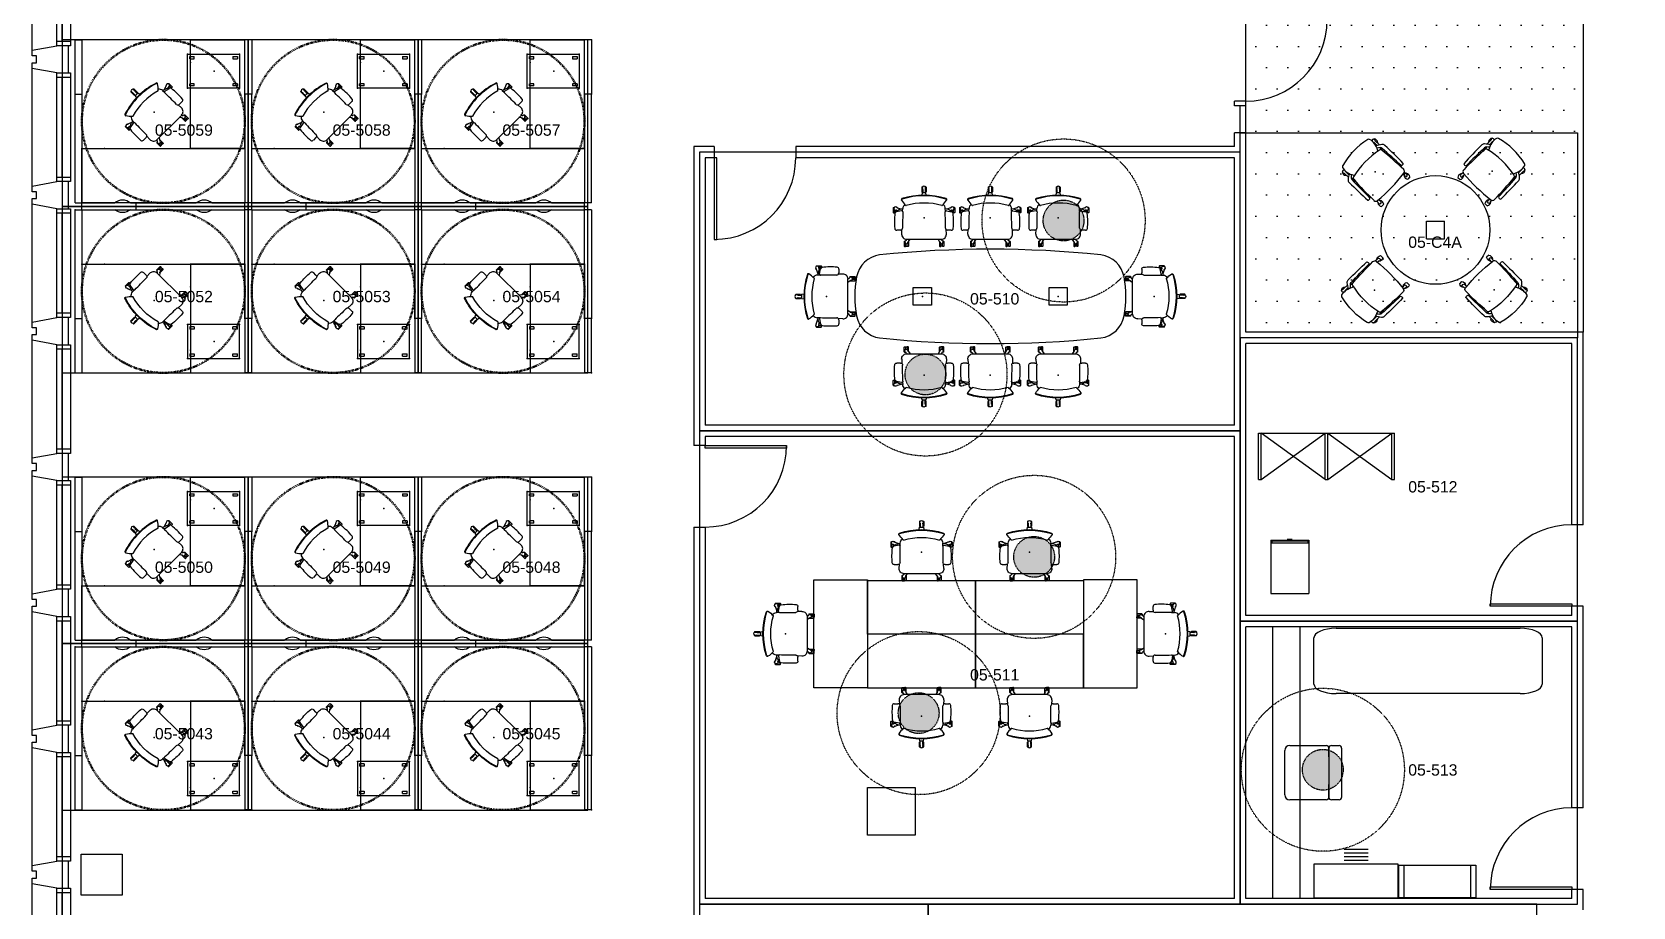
# Model space of a CAD drawing. Header units: inches. Extents: x -31 to 2880, y -31 to 1268.
# Drawn here: x -31 to 676, y 394 to 781 of the extents above; entities that cross this region are included whole.
import ezdxf
from ezdxf.enums import TextEntityAlignment as Align

# ---------------------------------------------------------------- set-up
doc = ezdxf.new("R2010")
doc.units = ezdxf.units.IN
doc.header["$MEASUREMENT"] = 0
doc.linetypes.add('Dash', pattern=[0.25, 0.125, -0.125])
for name, color, linetype in [('A-AREA', 6, 'Continuous'), ('A-AREA-IDEN', 110, 'Continuous'), ('A-AREA-INT', 2, 'Continuous'), ('A-COLS-E', 53, 'Continuous'), ('A-DOOR-E', 141, 'Continuous'), ('A-EQPM-E', 200, 'Continuous'), ('A-FLOR-CSWK-E', 124, 'Continuous'), ('A-FURN-FILE-E', 191, 'Continuous'), ('A-FURN-FREE-E', 241, 'Continuous'), ('A-FURN-PNLS-E', 31, 'Continuous'), ('A-FURN-SEAT-E', 122, 'Continuous'), ('A-FURN-WKSF-E', 30, 'Continuous'), ('A-GLAZ-E', 140, 'Continuous'), ('A-SOCL-DIS2-E', 230, 'Dash'), ('A-SOCL-HTAH-E', 230, 'Continuous'), ('A-WALL-E', 7, 'Continuous')]:
    doc.layers.add(name, color=color, linetype=linetype)
doc.layers.add('A-SOCL-DIS1-E', color=7, linetype='Dash', true_color=0x636466)
doc.styles.add('0', font='arial.ttf')
doc.styles.add('PMSymText', font='arial.ttf')
doc.styles.add('SIMPLEX_FNT', font='arial.ttf', dxfattribs={"height": 1})
doc.styles.get("Standard").update_dxf_attribs({"font": 'arial.ttf'})

# ---------------------------------------------------------------- blocks, each defined once
blk = doc.blocks.new('405_FURN$0$FE7422')
for p, q in [((0, -0.29725), (0, 0)), ((0, 0), (1, 0)), ((0.019125, -0.29725), (0.019125, 0)), ((0.019125, -0.29725), (0.490375, 0)), ((0.490375, -0.29725), (0.019125, 0)), ((0.490375, -0.29725), (0.490375, 0)), ((0.509625, -0.29725), (0.509625, 0)), ((0.509625, 0), (0.980875, -0.29725)), ((0.509625, -0.29725), (0.980875, 0)), ((0.980875, -0.29725), (0.980875, 0)), ((1, -0.29725), (1, 0)), ((0, -0.29725), (0.019125, -0.29725)), ((0.490375, -0.29725), (0.509625, -0.29725)), ((0.980875, -0.29725), (1, -0.29725))]:
    blk.add_line(p, q)
blk = doc.blocks.new('405_FURN$0$ASTCAB')
for p, q in [((0, 0), (1, 0)), ((0, -0.428875), (0, 0)), ((1, -0.428875), (1, 0)), ((1, -0.4045), (0, -0.4045)), ((0, -0.42275), (1, -0.42275)), ((0, -0.428875), (1, -0.428875)), ((0.020375, -0.428875), (0.024375, -0.42275)), ((0.024375, -0.428875), (0.024375, -0.4045)), ((0.426875, -0.435), (0.561, -0.435)), ((0.975625, -0.428875), (0.975625, -0.4045)), ((0.98375, -0.428875), (0.975625, -0.42275))]:
    blk.add_line(p, q)
blk = doc.blocks.new('405_FURN$0$ltTABL')
for p, q in [((-0.581, 0.48), (0.581, 0.48)), ((-0.721, -0.34), (-0.721, 0.34)), ((0.721, 0.34), (0.721, -0.34)), ((0.581, -0.48), (-0.581, -0.48))]:
    blk.add_line(p, q)
for centre, start, end in [((-0.581, 0.34), 90, 180), ((0.581, 0.34), 0, 90), ((-0.581, -0.34), 180, 270), ((0.581, -0.34), 270, 0)]:
    blk.add_arc(centre, 0.14, start, end)
blk = doc.blocks.new('405_FURN$0$ltBKCS')
for p, q in [((0, 0), (1.44, 0)), ((0, -0.48), (0, 0)), ((0.1, -0.48), (0.1, 0)), ((1.34, 0), (1.34, -0.48)), ((1.44, 0), (1.44, -0.48)), ((1.44, -0.48), (0, -0.48))]:
    blk.add_line(p, q)
blk = doc.blocks.new('405_FURN$0$F4DL')
for p, q in [((0, -0.4295), (0, 0)), ((0, 0), (1, 0)), ((1, 0), (1, -0.4295)), ((1, -0.4295), (0, -0.4295)), ((0.3575, -0.477125), (0.6425, -0.477125)), ((0.3575, -0.524625), (0.6425, -0.524625)), ((0.3575, -0.57225), (0.6425, -0.57225)), ((0.3575, -0.619625), (0.6425, -0.619625))]:
    blk.add_line(p, q)
blk = doc.blocks.new('405_FURN$0$SDSEC')
for p, q in [((0, 0), (0.867, 0)), ((-0.044, -0.178), (-0.044, -0.044)), ((-0.044, -0.911), (-0.044, -0.267)), ((0.156, -0.222), (0, -0.222)), ((0, -0.222), (0.867, -0.222)), ((0.867, -0.222), (0.644, -0.222)), ((0.911, -0.044), (0.911, -0.178)), ((0.911, -0.267), (0.911, -0.911)), ((0.822, -1), (0.044, -1))]:
    blk.add_line(p, q)
for centre, radius, start, end in [((0, -0.044), 0.0444, 90, 180), ((0, -0.178), 0.0444, 180, 270), ((0, -0.267), 0.0444, 90, 180), ((0.867, -0.044), 0.0444, 0, 90), ((0.867, -0.178), 0.0444, 270, 360), ((0.867, -0.267), 0.0444, 0, 90), ((0.044, -0.911), 0.0889, 180, 270), ((0.822, -0.911), 0.0889, 270, 360)]:
    blk.add_arc(centre, radius, start, end)
blk = doc.blocks.new('SZT-ARM-2D')
for p, q in [((-4.55, 13.4), (-4.41, 13.55)), ((-4.55, 13.4), (-4.55, 13.22)), ((-4.55, 11.83), (-4.55, 12.01)), ((-4.55, 11.83), (-4.41, 11.68)), ((-4.41, 13.55), (-2.33, 13.55)), ((-4.41, 11.68), (-4.37, 11.68)), ((-4.39, 11.73), (-3.85, 10.01)), ((-2.93, 9.43), (-4.06, 9.39)), ((-3.66, 10.82), (-3.75, 10.46)), ((-2.23, 12.98), (-3.43, 12.98)), ((-2.23, 12.94), (-3.41, 12.94)), ((-2.66, 12.29), (-3.37, 12.29)), ((-2.67, 12.25), (-3.36, 12.25)), ((-3.33, 12.08), (-3.15, 11.56)), ((-3.19, 11.68), (-2.95, 11.68)), ((-2.33, 13.55), (-2.19, 13.4)), ((-2.19, 13.02), (-2.23, 12.98)), ((-2.23, 12.94), (-2.23, 12.76)), ((-2.19, 13.4), (-2.19, 13.02)), ((7.15, 9.86), (5.22, 9.78)), ((5.42, 12.05), (5.41, 10.4)), ((9.8, 7.8), (9.49, 7.58)), ((9.49, -7.7), (9.49, 7.72)), ((10.27, 8.58), (10.41, 8.73)), ((10.27, 8.58), (10.27, 8.38)), ((10.41, 8.73), (12.49, 8.73)), ((12.59, 8.15), (11.39, 8.15)), ((12.59, 7.42), (11.39, 7.42)), ((12.59, 8.11), (11.41, 8.11)), ((12.59, 7.46), (11.41, 7.46)), ((12.49, 8.73), (12.63, 8.58)), ((12.63, 8.19), (12.59, 8.15)), ((12.59, 8.11), (12.59, 7.46)), ((12.63, 7.38), (12.59, 7.42)), ((12.63, 8.58), (12.63, 8.19)), ((12.63, 7), (12.63, 7.38)), ((-13.73, 0.78), (-13.59, 0.93)), ((-13.73, 0.78), (-13.73, 0.6)), ((-13.59, 0.93), (-11.5, 0.93)), ((-12.52, 0.55), (-11, 0.56)), ((-11.5, 0.93), (-11.36, 0.78)), ((-11.36, 0.78), (-11.36, 0.56)), ((10.46, 6.9), (9.49, 6.18)), ((10.39, 6.85), (12.49, 6.85)), ((12.49, 6.85), (12.63, 7)), ((-13.73, -0.8), (-13.73, -0.62)), ((-13.73, -0.8), (-13.59, -0.95)), ((-13.59, -0.95), (-11.5, -0.95)), ((-12.52, -0.57), (-11, -0.58)), ((-11.5, -0.95), (-11.36, -0.8)), ((-11.36, -0.8), (-11.36, -0.58)), ((10.46, -6.9), (9.49, -6.18)), ((10.39, -6.85), (12.49, -6.85)), ((12.49, -6.85), (12.63, -7)), ((12.63, -7), (12.63, -7.38)), ((-4.55, -11.83), (-4.41, -11.68)), ((-4.55, -11.83), (-4.55, -12.01)), ((-4.55, -13.4), (-4.55, -13.22)), ((-4.55, -13.4), (-4.41, -13.55)), ((-4.41, -11.68), (-4.37, -11.68)), ((-4.41, -13.55), (-2.33, -13.55)), ((-4.39, -11.73), (-3.85, -10.01)), ((-2.93, -9.43), (-4.06, -9.39)), ((-3.66, -10.82), (-3.75, -10.46)), ((-2.23, -12.98), (-3.43, -12.98)), ((-2.23, -12.94), (-3.41, -12.94)), ((-2.66, -12.29), (-3.37, -12.29)), ((-2.67, -12.25), (-3.36, -12.25)), ((-3.33, -12.08), (-3.15, -11.56)), ((-3.19, -11.68), (-2.95, -11.68)), ((-2.33, -13.55), (-2.19, -13.4)), ((-2.23, -12.94), (-2.23, -12.76)), ((-2.19, -13.02), (-2.23, -12.98)), ((-2.19, -13.4), (-2.19, -13.02)), ((7.15, -9.86), (5.22, -9.78)), ((5.41, -10.4), (5.42, -12.05)), ((9.8, -7.8), (9.49, -7.58)), ((10.27, -8.58), (10.27, -8.38)), ((10.27, -8.58), (10.41, -8.73)), ((10.41, -8.73), (12.49, -8.73)), ((12.59, -7.42), (11.39, -7.42)), ((12.59, -8.15), (11.39, -8.15)), ((12.59, -7.46), (11.41, -7.46)), ((12.59, -8.11), (11.41, -8.11)), ((12.49, -8.73), (12.63, -8.58)), ((12.63, -7.38), (12.59, -7.42)), ((12.59, -8.11), (12.59, -7.46)), ((12.63, -8.19), (12.59, -8.15)), ((12.63, -8.58), (12.63, -8.19))]:
    blk.add_line(p, q)
for points in [[(-3.14, 9.91), (-2.68, 12.21)], [(-9.98, 1.02), (-11, 0.87), (-11, -0.87), (-9.98, -1.02)], [(-3.14, -9.91), (-2.68, -12.21)]]:
    blk.add_lwpolyline(points)
for centre, radius, start, end in [((21.53, 0), 31.53, 161.9963, 198.0037), ((21.53, 0), 31.28, 161.9963, 198.0037), ((-8.04, 9.59), 0.437, 55.37318, 158.89607), ((-7.81, 9.51), 0.437, 88.61932, 158.89607), ((-14, 0.04), 11.69, 43.23759, 57.94746), ((20.75, 0), 27.29, 163.20479, 196.79519), ((-3.96, 7.05), 2.36, 92.60277, 144.06921), ((-5.92, 7.64), 0.601, 24.39618, 43.03168), ((-4.09, 12.61), 0.752, 346.53249, 229.4675), ((-5.14, 11.49), 0.789, 18.20956, 44.71544), ((5.18, 8.27), 9.19, 166.24183, 172.87303), ((-2.44, 10.53), 1.26, 105.41295, 166.24183), ((-2.58, 12.32), 0.789, 171.28456, 197.79043), ((-2.67, 9.83), 0.477, 170.38123, 272.35322), ((-1.92, 12.06), 0.77, 93.92451, 168.6077), ((3.71, -207.68), 217.13, 89.78478, 91.67814), ((1.86, -20.12), 33.17, 85.08725, 96.64437), ((4.54, 10.32), 0.873, 269.06033, 4.95016), ((4.63, 12.14), 0.793, 353.98723, 84.95543), ((7.25, 7.62), 2.25, 2.17345, 92.41905), ((9.34, 8.44), 0.789, 306.20957, 332.71543), ((10.73, 7.79), 0.752, 274.53249, 157.46751), ((-13.26, -0.01), 0.752, 58.53249, 301.4675), ((-12.51, 1.34), 0.789, 243.28456, 269.79045), ((10.92, 6.26), 0.789, 99.28457, 125.79043), ((-12.51, -1.36), 0.789, 90.20956, 116.71543), ((10.73, -7.79), 0.752, 202.5325, 85.46751), ((10.92, -6.26), 0.789, 234.20956, 260.71542), ((-8.04, -9.59), 0.437, 201.10392, 304.62676), ((-7.81, -9.51), 0.437, 201.10392, 271.38063), ((-14, -0.04), 11.69, 302.05255, 316.7624), ((-3.96, -7.03), 2.36, 216.272, 267.39723), ((-5.92, -7.64), 0.601, 316.96832, 335.60383), ((-4.09, -12.61), 0.752, 130.5325, 13.46751), ((-5.14, -11.49), 0.789, 315.28456, 341.79045), ((5.18, -8.27), 9.19, 187.12697, 193.75818), ((-2.44, -10.53), 1.26, 193.75818, 254.58705), ((-2.58, -12.32), 0.789, 162.20956, 188.71544), ((-2.67, -9.83), 0.477, 87.64679, 189.61877), ((-1.92, -12.06), 0.77, 191.3923, 266.07548), ((3.71, 207.68), 217.13, 268.32185, 270.21521), ((1.86, 20.12), 33.17, 263.35562, 274.91276), ((4.54, -10.32), 0.873, 355.04984, 90.93967), ((4.63, -12.14), 0.793, 275.04456, 6.01276), ((7.25, -7.62), 2.25, 267.58094, 357.82653), ((9.34, -8.44), 0.789, 27.28457, 53.79044)]:
    blk.add_arc(centre, radius, start, end)
blk.add_point((0, 0))
at = {"style": '0', "width": 0.55, "flags": 8}
for tag in ['ITEXT2', 'ITEXT']:
    blk.add_attdef(tag, text='', height=4, dxfattribs=at).set_placement((0, 0), align=Align.MIDDLE_CENTER)
at = {"flags": 1}
for tag in ['PSMC', 'PSON', 'PSDH', 'PSEC', 'PSQT', 'PSPN', 'PST5', 'PST4', 'PST3', 'PST2', 'PST1']:
    blk.add_attdef(tag, text='', height=1, dxfattribs=at).set_placement((0, 0), align=Align.TOP_CENTER)
at = {"style": 'PMSymText', "width": 0.65, "flags": 8}
for tag, p in [('PSUT1', (-0.69, -19.55)), ('PSUT3', (-0.69, -31.55))]:
    blk.add_attdef(tag, text='', height=4, dxfattribs=at).set_placement(p, align=Align.CENTER)
at = {"style": 'PMSymText', "width": 0.65}
blk.add_attdef('PSUT2', text='', height=4, dxfattribs=at).set_placement((-0.69, -25.55), align=Align.CENTER)
blk = doc.blocks.new('WURA-2472-JB-2D')
for p, q in [((14.55, 0), (0, 0)), ((0, -24), (0, 0)), ((50.55, 0), (21.45, 0)), ((72, 0), (57.45, 0)), ((72, 0), (72, -24)), ((72, -24), (0, -24))]:
    blk.add_line(p, q)
for centre in [(18, 4.12), (54, 4.12)]:
    blk.add_arc(centre, 5.37, 230.12459, 309.87541)
for p in [(0, 0), (72, 0), (0, -24), (10, -24), (62, -24), (72, -24)]:
    blk.add_point(p)
at = {"flags": 1}
for tag in ['PSMC', 'PSON', 'PSDH', 'PSEC', 'PSQT', 'PSPN', 'PST5', 'PST4', 'PST3', 'PST2', 'PST1']:
    blk.add_attdef(tag, text='', height=1, dxfattribs=at).set_placement((0, 0), align=Align.TOP_CENTER)
at = {"style": '0', "width": 0.55, "flags": 8}
for tag in ['ITEXT2', 'ITEXT']:
    blk.add_attdef(tag, text='', height=4, dxfattribs=at).set_placement((36, -24), align=Align.BOTTOM_CENTER)
at = {"style": 'PMSymText', "width": 0.65, "flags": 8}
for tag, p in [('PSUT1', (35.08, -30)), ('PSUT3', (35.08, -42))]:
    blk.add_attdef(tag, text='', height=4, dxfattribs=at).set_placement(p, align=Align.CENTER)
at = {"style": 'PMSymText', "width": 0.65}
blk.add_attdef('PSUT2', text='', height=4, dxfattribs=at).set_placement((35.08, -36), align=Align.CENTER)
blk = doc.blocks.new('WURA-2448-JC-2D')
for p, q in [((0, -24), (0, 0)), ((48, 0), (0, 0)), ((48, 0), (48, -24)), ((48, -24), (0, -24))]:
    blk.add_line(p, q)
for p in [(0, 0), (48, 0), (0, -24), (10, -24), (38, -24), (48, -24)]:
    blk.add_point(p)
at = {"flags": 1}
for tag in ['PSMC', 'PSON', 'PSDH', 'PSEC', 'PSQT', 'PSPN', 'PST5', 'PST4', 'PST3', 'PST2', 'PST1']:
    blk.add_attdef(tag, text='', height=1, dxfattribs=at).set_placement((0, 0), align=Align.TOP_CENTER)
at = {"style": '0', "width": 0.55, "flags": 8}
for tag in ['ITEXT2', 'ITEXT']:
    blk.add_attdef(tag, text='', height=4, dxfattribs=at).set_placement((24, -24), align=Align.BOTTOM_CENTER)
at = {"style": 'PMSymText', "width": 0.65, "flags": 8}
for tag, p in [('PSUT1', (23.08, -30)), ('PSUT3', (23.08, -42))]:
    blk.add_attdef(tag, text='', height=4, dxfattribs=at).set_placement(p, align=Align.CENTER)
at = {"style": 'PMSymText', "width": 0.65}
blk.add_attdef('PSUT2', text='', height=4, dxfattribs=at).set_placement((23.08, -36), align=Align.CENTER)
blk = doc.blocks.new('JPM-24-2D')
for p, q in [((-7.5, -11.75), (-7.5, 11.25)), ((-7.5, 11.25), (7.5, 11.25)), ((-6.5, 8.25), (-6.5, 10.25)), ((-6.5, 10.25), (-5.5, 10.25)), ((-6.5, 8.25), (-5.5, 8.25)), ((-5.5, 8.25), (-5.5, 10.25)), ((5.5, 10.25), (6.5, 10.25)), ((5.5, 10.25), (5.5, 8.25)), ((5.5, 8.25), (6.5, 8.25)), ((6.5, 10.25), (6.5, 8.25)), ((7.5, 11.25), (7.5, -11.75)), ((7.5, -11.75), (-7.5, -11.75)), ((-5.5, -8.75), (-6.5, -8.75)), ((-6.5, -10.75), (-6.5, -8.75)), ((-5.5, -10.75), (-6.5, -10.75)), ((-5.5, -10.75), (-5.5, -8.75)), ((5.5, -8.75), (5.5, -10.75)), ((6.5, -8.75), (5.5, -8.75)), ((6.5, -10.75), (5.5, -10.75)), ((6.5, -8.75), (6.5, -10.75))]:
    blk.add_line(p, q)
for p in [(-7.5, 11.25), (7.5, 11.25), (0, 0), (-7.5, -11.75), (7.5, -11.75)]:
    blk.add_point(p)
at = {"style": 'SIMPLEX_FNT', "width": 0.55, "flags": 8}
blk.add_attdef('ITEXT2', text='', height=4, dxfattribs=at).set_placement((0, 0), align=Align.MIDDLE_CENTER)
at = {"style": '0', "width": 0.55, "flags": 8}
blk.add_attdef('ITEXT', text='', height=4, dxfattribs=at).set_placement((0, 0), align=Align.MIDDLE)
at = {"flags": 1}
for tag in ['PSMC', 'PSON', 'PSDH', 'PSEC', 'PSQT', 'PSPN', 'PST5', 'PST4', 'PST3', 'PST2', 'PST1']:
    blk.add_attdef(tag, text='', height=1, dxfattribs=at).set_placement((0, 0), align=Align.TOP_CENTER)
at = {"style": '0', "width": 0.55, "flags": 8}
blk.add_attdef('ITEXT3', text='', height=4, dxfattribs=at).set_placement((0, -12.5), align=Align.TOP_CENTER)
at = {"style": 'PMSymText', "width": 0.65, "flags": 8}
for tag, p in [('PSUT1', (0, -22.5)), ('PSUT3', (0, -34.5))]:
    blk.add_attdef(tag, text='', height=4, dxfattribs=at).set_placement(p, align=Align.CENTER)
at = {"style": 'PMSymText', "width": 0.65}
blk.add_attdef('PSUT2', text='', height=4, dxfattribs=at).set_placement((0, -28.5), align=Align.CENTER)
blk = doc.blocks.new('TARP-42C0-TPJC-2D')
for p, q in [((-34, 3.88), (-26, 3.88)), ((-34, -3.88), (-34, 3.88)), ((-26, 3.88), (-26, -3.88)), ((26, 3.88), (34, 3.88)), ((26, -3.88), (26, 3.88)), ((34, 3.88), (34, -3.88)), ((-26, -3.88), (-34, -3.88)), ((34, -3.88), (26, -3.88))]:
    blk.add_line(p, q)
for centre, radius, start, end in [((-47.25, 6.45), 12, 97.75714, 169.6325), ((0, -458.15), 478.99, 84.14359, 95.85641), ((47.25, 6.45), 12, 10.3675, 82.24286), ((-12, 0), 47.84, 169.6325, 190.3675), ((12, 0), 47.84, 349.6325, 10.3675), ((-47.25, -6.45), 12, 190.3675, 262.24286), ((47.25, -6.45), 12, 277.75714, 349.6325), ((0, 458.15), 478.99, 264.14359, 275.85641)]:
    blk.add_arc(centre, radius, start, end)
for p in [(-30, 0), (30, 0)]:
    blk.add_point(p)
blk = doc.blocks.new('XX40-0120-2D')
for p, q in [((-10.51, 9.93), (-10.51, 10.14)), ((-10.51, 8.94), (-10.51, 8.82)), ((-9.57, 9.94), (-6.91, 9.94)), ((-8.18, 10.14), (-8.18, 9.94)), ((-8.18, 8.94), (-8.18, 8.74)), ((-6.07, 9.04), (-3.39, 9.04)), ((-5.52, 7.69), (-6.02, 7.7)), ((-2.33, 9.71), (-2.33, 9.11)), ((-0.94, 9.76), (-0.94, 9.19)), ((10.25, 8.83), (9.37, 8.83)), ((10.25, 7.83), (9.56, 7.83)), ((10.24, 8.82), (10.24, 9.03)), ((10.24, 7.84), (10.24, 7.63)), ((12.57, 9.03), (12.57, 7.63)), ((-10.51, -8.94), (-10.51, -8.82)), ((-10.51, -9.93), (-10.51, -10.14)), ((-9.57, -9.94), (-6.91, -9.94)), ((-8.18, -8.94), (-8.18, -8.74)), ((-8.18, -10.14), (-8.18, -9.94)), ((-6.07, -9.04), (-3.39, -9.04)), ((-5.52, -7.69), (-6.02, -7.7)), ((-2.33, -9.71), (-2.33, -9.11)), ((-0.94, -9.76), (-0.94, -9.19)), ((10.25, -8.83), (9.37, -8.83)), ((10.25, -7.83), (9.56, -7.83)), ((10.24, -7.84), (10.24, -7.63)), ((10.24, -8.82), (10.24, -9.03)), ((12.57, -9.03), (12.57, -7.63))]:
    blk.add_line(p, q)
for points in [[(-9.57, 8.94), (-7.53, 8.94)], [(-9.57, -8.94), (-7.53, -8.94)]]:
    blk.add_lwpolyline(points)
for centre, radius, start, end in [((19.28, 0), 32.58, 165.8507, 194.1493), ((-11.36, 7.71), 0.99, 114.24094, 165.01765), ((-9.95, 1.53), 7.31, 57.47464, 104.43822), ((-10.03, 9.44), 0.684, 46.95469, 242.31011), ((-9.34, 8.52), 1.99, 54.26312, 125.73688), ((-10.03, 9.44), 0.684, 298.98919, 313.04531), ((-9.34, 10.36), 1.99, 301.49034, 305.73688), ((1.49, 4.03), 10.27, 139.22477, 154.15383), ((-1.64, 4.8), 6.13, 134.18179, 147.15151), ((-5.06, 9.76), 1.57, 92.60662, 141.54545), ((32.48, 0), 38.77, 167.74499, 192.25501), ((-4.96, 8.23), 1.36, 92.69912, 134.57604), ((-4.63, 8.17), 0.774, 90.16002, 175.60067), ((-0.05, -162.63), 174.03, 87.90267, 91.67085), ((10.01, -285.33), 295.29, 90.71785, 92.91767), ((8.36, -156.8), 166.25, 90.01433, 94.4819), ((5.44, 10.62), 1.11, 322.22651, 37.24786), ((8.33, 8.28), 1.18, 4.80442, 90.62692), ((-65.89, 0), 75.85, 353.65996, 6.34004), ((11.41, 7.41), 1.99, 54.26312, 125.73688), ((11.41, 9.25), 1.99, 234.26312, 305.73688), ((10.72, 8.33), 0.684, 226.95469, 133.04531), ((-11.36, -7.71), 0.99, 194.98235, 245.75906), ((-9.95, -1.53), 7.31, 255.56178, 302.52536), ((-10.03, -9.44), 0.684, 117.68989, 313.04531), ((-9.34, -8.52), 1.99, 234.26312, 305.73688), ((-10.03, -9.44), 0.684, 46.95469, 61.01081), ((-9.34, -10.36), 1.99, 54.26312, 58.50966), ((1.49, -4.03), 10.27, 205.84617, 220.77523), ((-1.64, -4.8), 6.13, 212.84849, 225.81821), ((-5.06, -9.76), 1.57, 218.45455, 267.39338), ((-4.96, -8.23), 1.36, 225.42396, 267.30088), ((-4.63, -8.17), 0.774, 184.39933, 269.83998), ((-0.05, 162.63), 174.03, 268.32915, 272.09733), ((10.01, 285.33), 295.29, 267.08233, 269.28215), ((8.36, 156.8), 166.25, 265.5181, 269.98567), ((5.44, -10.62), 1.11, 322.75214, 37.77349), ((8.33, -8.28), 1.18, 269.37308, 355.19558), ((11.41, -9.25), 1.99, 54.26312, 125.73688), ((11.41, -7.41), 1.99, 234.26312, 305.73688), ((10.72, -8.33), 0.684, 226.95469, 133.04531)]:
    blk.add_arc(centre, radius, start, end)
blk.add_point((0, 0))
at = {"style": '0', "width": 0.55, "flags": 8}
for tag in ['ITEXT2', 'ITEXT']:
    blk.add_attdef(tag, text='', height=4, rotation=90, dxfattribs=at).set_placement((0, 0), align=Align.MIDDLE_CENTER)
at = {"flags": 1}
for tag in ['PSMC', 'PSON', 'PSDH', 'PSEC', 'PSQT', 'PSPN', 'PST5', 'PST4', 'PST3', 'PST2', 'PST1']:
    blk.add_attdef(tag, text='', height=1, dxfattribs=at).set_placement((0, 0), align=Align.TOP_CENTER)
at = {"style": 'PMSymText', "width": 0.65, "flags": 8}
for tag, p in [('PSUT1', (-0.37, -17.41)), ('PSUT3', (-0.37, -29.41))]:
    blk.add_attdef(tag, text='', height=4, dxfattribs=at).set_placement(p, align=Align.CENTER)
at = {"style": 'PMSymText', "width": 0.65}
blk.add_attdef('PSUT2', text='', height=4, dxfattribs=at).set_placement((-0.37, -23.41), align=Align.CENTER)
blk = doc.blocks.new('TARN-4848-TMJN-2D')
for p, q in [((-4, -3.875), (-4, 3.875)), ((-4, 3.875), (4, 3.875)), ((4, -3.875), (4, 3.875)), ((-4, -3.875), (4, -3.875))]:
    blk.add_line(p, q)
blk.add_circle((0, 0), 24)
blk = doc.blocks.new('TARA-2448-JNG4-FLAT-2D')
for p, q in [((47.68, 0), (0, 0)), ((0, 0), (0, -23.68)), ((47.68, -23.68), (47.68, 0)), ((0, -23.68), (47.68, -23.68))]:
    blk.add_line(p, q)
blk = doc.blocks.new('NTXX-XX24-NNN-LV2-2D')
for p, q in [((0, 3), (24, 3)), ((0, 3), (0, 0)), ((24, 0), (0, 0)), ((24, 3), (24, 0))]:
    blk.add_line(p, q)
for p in [(0, 3), (0, 0), (24, 3), (24, 0)]:
    blk.add_point(p)
blk = doc.blocks.new('NTXX-XX48-NNN-LV2-2D')
for p, q in [((0, 3), (48, 3)), ((0, 3), (0, 0)), ((48, 0), (0, 0)), ((48, 3), (48, 0))]:
    blk.add_line(p, q)
for p in [(48, 3), (48, 0)]:
    blk.add_point(p)
blk = doc.blocks.new('FMS4RM')
blk.add_attdef('FMS:RMID', text='', height=5).set_placement((0, 0), align=Align.MIDDLE_LEFT)
blk = doc.blocks.new("6'")
h = blk.add_hatch(color=256)
h.dxf.hatch_style = 1
h.paths.add_polyline_path([(2670.39, 2780.74, 1), (2688.39, 2780.74, 1)])
at = {"ltscale": 0.2}
blk.add_circle((2679.39, 2780.74), 36, dxfattribs=at)
blk.add_circle((2679.39, 2780.74), 9)

msp = doc.modelspace()

# ---------------------------------------------------------------- hatches: boundary and pattern name
at = {"layer": 'A-SOCL-HTAH-E'}
h = msp.add_hatch(dxfattribs=at)
h.set_pattern_fill('DOTS', color=256, scale=150)
h.set_pattern_definition([(0, (-2476.202, -472.418), (4.6875, 9.375), [0, -9.375])])
h.paths.add_polyline_path([(654.25, 864.38), (515.75, 864.38), (515.75, 790.25), (505.25, 790.25), (505.25, 648.25), (654.25, 648.25)])

# ---------------------------------------------------------------- linework, layer by layer
at = {"layer": 'A-AREA'}
for points in [[(-17.44, 703.81), (64.75, 703.81), (64.75, 777.31), (-17.44, 777.31), (-17.44, 703.81)], [(64.75, 703.81), (139.75, 703.81), (139.75, 777.31), (64.75, 777.31), (64.75, 703.81)], [(139.75, 703.81), (214.75, 703.81), (214.75, 777.31), (139.75, 777.31), (139.75, 703.81)], [(651.75, 645.75), (502.75, 645.75), (502.75, 736.25), (651.75, 736.25), (651.75, 645.75)], [(502.75, 643.25), (502.75, 643.25), (502.75, 727.75), (264, 727.75), (264, 604.75), (502.75, 604.75), (502.75, 643.25)], [(-17.44, 630.31), (64.75, 630.31), (64.75, 703.81), (-17.44, 703.81), (-17.44, 630.31)], [(64.75, 630.31), (139.75, 630.31), (139.75, 703.81), (64.75, 703.81), (64.75, 630.31)], [(139.75, 630.31), (214.75, 630.31), (214.75, 703.81), (139.75, 703.81), (139.75, 630.31)], [(502.75, 520.75), (651.75, 520.75), (651.75, 645.75), (502.75, 645.75), (502.75, 520.75)], [(502.75, 604.75), (264, 604.75), (264, 395.75), (502.75, 395.75), (502.75, 604.75)], [(-17.44, 510.81), (64.75, 510.81), (64.75, 584.31), (-17.44, 584.31), (-17.44, 510.81)], [(64.75, 510.81), (139.75, 510.81), (139.75, 584.31), (64.75, 584.31), (64.75, 510.81)], [(139.75, 510.81), (214.75, 510.81), (214.75, 584.31), (139.75, 584.31), (139.75, 510.81)], [(651.75, 520.75), (502.75, 520.75), (502.75, 395.75), (631.25, 395.75), (631.25, 395.75), (651.75, 395.75), (651.75, 520.75)], [(-17.44, 437.31), (64.75, 437.31), (64.75, 510.81), (-17.44, 510.81), (-17.44, 437.31)], [(64.75, 437.31), (139.75, 437.31), (139.75, 510.81), (64.75, 510.81), (64.75, 437.31)], [(139.75, 437.31), (214.75, 437.31), (214.75, 510.81), (139.75, 510.81), (139.75, 437.31)], [(365, 395.75), (264, 395.75), (264, 270.75), (308.5, 270.75), (308.5, 270.75), (320.5, 270.75), (320.5, 270.75), (365, 270.75), (365, 395.75)], [(633.75, 395.75), (365, 395.75), (365, 270.75), (633.75, 270.75), (633.75, 395.75)]]:
    msp.add_lwpolyline(points, close=True, dxfattribs=at)
at = {"layer": 'A-AREA-INT', "color": 4}
msp.add_lwpolyline([(-17.44, 1254.75), (-17.44, -17.44), (1066.25, -17.44), (1066.25, 447.25), (1200.22, 447.25), (1200.22, 411.25), (1300.25, 411.25), (1300.25, 447.25), (1324.25, 447.25), (1324.25, 515.25), (1768.75, 515.25), (1768.75, 790.25), (1300.25, 790.25), (1300.25, 826.25), (1200.22, 826.25), (1200.22, 790.25), (768.75, 790.25), (768.75, 1254.75), (-17.44, 1254.75)], close=True, dxfattribs=at)
at = {"layer": 'A-COLS-E', "flags": 128}
for points in [[(338.25, 426.25), (338.25, 447.25), (359.25, 447.25), (359.25, 426.25)], [(-9, 417.75), (9, 417.75), (9, 399.75), (-9, 399.75)]]:
    msp.add_lwpolyline(points, close=True, dxfattribs=at)
at = {"layer": 'A-DOOR-E'}
for points in [[(270.5, 689.25), (271.65, 689.25), (271.65, 725.25), (270.5, 725.25)], [(302.5, 598.25), (302.5, 597.1), (266.5, 597.1), (266.5, 598.25)], [(613.25, 527.25), (613.25, 528.4), (649.25, 528.4), (649.25, 527.25)], [(613.25, 402.25), (613.25, 403.4), (649.25, 403.4), (649.25, 402.25)]]:
    msp.add_lwpolyline(points, close=True, dxfattribs=at)
for centre, start, end in [((505.25, 786.25), 270, 0), ((270.5, 725.25), 270, 0), ((266.5, 598.25), 270, 0), ((649.25, 527.25), 90, 180), ((649.25, 402.25), 90, 180)]:
    msp.add_arc(centre, 36, start, end, dxfattribs=at)
at = {"layer": 'A-FLOR-CSWK-E'}
for p, q in [((517.25, 398.25), (517.25, 518.25)), ((529.25, 398.25), (529.25, 518.25))]:
    msp.add_line(p, q, dxfattribs=at)
at = {"layer": 'A-GLAZ-E'}
for p, q in [((-19.75, 776.75), (-19.75, 820.75)), ((-17.44, 776.75), (-17.44, 820.75)), ((-19.75, 716.75), (-19.75, 760.75)), ((-17.44, 716.75), (-17.44, 760.75)), ((502.75, 736.25), (502.75, 748.25)), ((-19.75, 656.75), (-19.75, 700.75)), ((-17.44, 656.75), (-17.44, 700.75)), ((-19.75, 596.75), (-19.75, 640.75)), ((-17.44, 596.75), (-17.44, 640.75)), ((-19.75, 536.75), (-19.75, 580.75)), ((-17.44, 536.75), (-17.44, 580.75)), ((-19.75, 476.75), (-19.75, 520.75)), ((-17.44, 476.75), (-17.44, 520.75)), ((-19.75, 416.75), (-19.75, 460.75)), ((-17.44, 416.75), (-17.44, 460.75)), ((-19.75, 356.75), (-19.75, 400.75)), ((-17.44, 356.75), (-17.44, 400.75))]:
    msp.add_line(p, q, dxfattribs=at)
at = {"layer": 'A-SOCL-DIS1-E', "color": 251, "lineweight": 50, "ltscale": 2, "true_color": 0x636466}
for centre in [(27.25, 741.32), (177.25, 741.32), (102.25, 666.32), (27.25, 548.32), (177.25, 548.32), (102.25, 473.32)]:
    msp.add_circle(centre, 36, dxfattribs=at)
at = {"layer": 'A-SOCL-DIS1-E', "color": 230, "lineweight": 50, "ltscale": 2, "true_color": 0xff007f}
for centre in [(102.25, 741.32), (27.25, 666.32), (177.25, 666.32), (102.25, 548.32), (27.25, 473.32), (177.25, 473.32)]:
    msp.add_circle(centre, 36, dxfattribs=at)
at = {"layer": 'A-SOCL-HTAH-E'}
msp.add_lwpolyline([(515.75, 864.38), (654.25, 864.38), (654.25, 648.25), (505.25, 648.25), (505.25, 790.25), (515.75, 790.25), (515.75, 864.38)], dxfattribs=at)
at = {"layer": 'A-WALL-E'}
for p, q in [((-30.75, 770.25), (-30.75, 827.25)), ((-13.75, 822.75), (-13.75, 774.75)), ((-30.75, 772.75), (-19.75, 774.75)), ((-19.75, 774.75), (-19.75, 776.75)), ((-19.75, 776.75), (-13.75, 776.75)), ((-13.75, 774.75), (-19.75, 774.75)), ((-14.75, 774.75), (-14.75, 762.75)), ((-28.75, 770.25), (-30.75, 770.25)), ((-30.75, 767.25), (-28.75, 767.25)), ((-30.75, 710.25), (-30.75, 767.25)), ((-19.75, 762.75), (-30.75, 764.75)), ((-28.75, 767.25), (-28.75, 770.25)), ((-19.75, 760.75), (-19.75, 762.75)), ((-19.75, 762.75), (-13.75, 762.75)), ((-13.75, 760.75), (-19.75, 760.75)), ((-13.75, 762.75), (-13.75, 714.75)), ((500.25, 748.25), (500.25, 750.25)), ((505.25, 750.25), (500.25, 750.25)), ((505.25, 748.25), (505.25, 750.25)), ((505.25, 748.25), (500.25, 748.25)), ((500.25, 730.25), (500.25, 736.25)), ((505.25, 736.25), (500.25, 736.25)), ((505.25, 648.25), (505.25, 736.25)), ((261.5, 730.25), (261.5, 598.25)), ((270.5, 730.25), (261.5, 730.25)), ((270.5, 730.25), (270.5, 725.25)), ((306.5, 730.25), (306.5, 725.25)), ((500.25, 730.25), (306.5, 730.25)), ((270.5, 725.25), (266.5, 725.25)), ((266.5, 725.25), (266.5, 607.25)), ((500.25, 725.25), (306.5, 725.25)), ((500.25, 607.25), (500.25, 725.25)), ((-30.75, 712.75), (-19.75, 714.75)), ((-19.75, 714.75), (-19.75, 716.75)), ((-19.75, 716.75), (-13.75, 716.75)), ((-13.75, 714.75), (-19.75, 714.75)), ((-14.75, 714.75), (-14.75, 702.75)), ((-28.75, 710.25), (-30.75, 710.25)), ((-30.75, 650.25), (-30.75, 707.25)), ((-30.75, 707.25), (-28.75, 707.25)), ((-28.75, 707.25), (-28.75, 710.25)), ((-19.75, 702.75), (-30.75, 704.75)), ((-19.75, 700.75), (-19.75, 702.75)), ((-19.75, 702.75), (-13.75, 702.75)), ((-13.75, 700.75), (-19.75, 700.75)), ((-13.75, 702.75), (-13.75, 654.75)), ((-30.75, 652.75), (-19.75, 654.75)), ((-19.75, 654.75), (-19.75, 656.75)), ((-19.75, 656.75), (-13.75, 656.75)), ((-13.75, 654.75), (-19.75, 654.75)), ((-14.75, 654.75), (-14.75, 642.75)), ((-28.75, 650.25), (-30.75, 650.25)), ((-30.75, 647.25), (-28.75, 647.25)), ((-30.75, 590.25), (-30.75, 647.25)), ((-19.75, 642.75), (-30.75, 644.75)), ((-28.75, 647.25), (-28.75, 650.25)), ((654.25, 648.25), (505.25, 648.25)), ((654.25, 563.25), (654.25, 648.25)), ((-19.75, 640.75), (-19.75, 642.75)), ((-19.75, 642.75), (-13.75, 642.75)), ((-13.75, 640.75), (-19.75, 640.75)), ((-13.75, 642.75), (-13.75, 594.75)), ((649.25, 643.25), (505.25, 643.25)), ((505.25, 523.25), (505.25, 643.25)), ((649.25, 563.25), (649.25, 643.25)), ((500.25, 607.25), (266.5, 607.25)), ((266.5, 602.25), (266.5, 598.25)), ((500.25, 602.25), (266.5, 602.25)), ((500.25, 398.25), (500.25, 602.25)), ((-30.75, 592.75), (-19.75, 594.75)), ((-19.75, 594.75), (-19.75, 596.75)), ((-19.75, 596.75), (-13.75, 596.75)), ((-13.75, 594.75), (-19.75, 594.75)), ((-14.75, 594.75), (-14.75, 582.75)), ((266.5, 598.25), (261.5, 598.25)), ((-28.75, 590.25), (-30.75, 590.25)), ((-30.75, 530.25), (-30.75, 587.25)), ((-30.75, 587.25), (-28.75, 587.25)), ((-28.75, 587.25), (-28.75, 590.25)), ((-19.75, 582.75), (-30.75, 584.75)), ((-19.75, 580.75), (-19.75, 582.75)), ((-19.75, 582.75), (-13.75, 582.75)), ((-13.75, 580.75), (-19.75, 580.75)), ((-13.75, 582.75), (-13.75, 534.75)), ((261.5, 562.25), (261.5, 268.25)), ((261.5, 562.25), (266.5, 562.25)), ((266.5, 562.25), (266.5, 398.25)), ((654.25, 563.25), (649.25, 563.25)), ((-30.75, 532.75), (-19.75, 534.75)), ((-28.75, 530.25), (-30.75, 530.25)), ((-28.75, 527.25), (-28.75, 530.25)), ((-19.75, 534.75), (-19.75, 536.75)), ((-19.75, 536.75), (-13.75, 536.75)), ((-13.75, 534.75), (-19.75, 534.75)), ((-14.75, 534.75), (-14.75, 522.75)), ((-30.75, 470.25), (-30.75, 527.25)), ((-30.75, 527.25), (-28.75, 527.25)), ((-19.75, 522.75), (-30.75, 524.75)), ((649.25, 523.25), (505.25, 523.25)), ((649.25, 523.25), (649.25, 527.25)), ((654.25, 527.25), (649.25, 527.25)), ((654.25, 438.25), (654.25, 527.25)), ((-19.75, 520.75), (-19.75, 522.75)), ((-19.75, 522.75), (-13.75, 522.75)), ((-13.75, 520.75), (-19.75, 520.75)), ((-13.75, 522.75), (-13.75, 474.75)), ((649.25, 518.25), (505.25, 518.25)), ((505.25, 398.25), (505.25, 518.25)), ((649.25, 438.25), (649.25, 518.25)), ((-30.75, 472.75), (-19.75, 474.75)), ((-19.75, 474.75), (-19.75, 476.75)), ((-19.75, 476.75), (-13.75, 476.75)), ((-13.75, 474.75), (-19.75, 474.75)), ((-14.75, 474.75), (-14.75, 462.75)), ((-28.75, 470.25), (-30.75, 470.25)), ((-30.75, 410.25), (-30.75, 467.25)), ((-30.75, 467.25), (-28.75, 467.25)), ((-28.75, 467.25), (-28.75, 470.25)), ((-19.75, 462.75), (-30.75, 464.75)), ((-19.75, 460.75), (-19.75, 462.75)), ((-19.75, 462.75), (-13.75, 462.75)), ((-13.75, 460.75), (-19.75, 460.75)), ((-13.75, 462.75), (-13.75, 414.75)), ((654.25, 438.25), (649.25, 438.25)), ((-30.75, 412.75), (-19.75, 414.75)), ((-28.75, 410.25), (-30.75, 410.25)), ((-28.75, 407.25), (-28.75, 410.25)), ((-19.75, 414.75), (-19.75, 416.75)), ((-19.75, 416.75), (-13.75, 416.75)), ((-13.75, 414.75), (-19.75, 414.75)), ((-14.75, 414.75), (-14.75, 402.75)), ((-30.75, 407.25), (-28.75, 407.25)), ((-30.75, 350.25), (-30.75, 407.25)), ((-19.75, 402.75), (-30.75, 404.75)), ((-19.75, 400.75), (-19.75, 402.75)), ((-19.75, 402.75), (-13.75, 402.75)), ((-13.75, 400.75), (-19.75, 400.75)), ((-13.75, 402.75), (-13.75, 354.75)), ((500.25, 398.25), (266.5, 398.25)), ((649.25, 398.25), (505.25, 398.25)), ((649.25, 398.25), (544.75, 398.25)), ((649.25, 398.25), (649.25, 402.25)), ((654.25, 402.25), (649.25, 402.25)), ((654.25, 393.25), (654.25, 402.25))]:
    msp.add_line(p, q, dxfattribs=at)

# ---------------------------------------------------------------- block references
at = {"layer": 'A-AREA-IDEN'}
for p, values in [((23.5, 737.5), {'FMS:RMID': '05-5059'}), ((102, 737.5), {'FMS:RMID': '05-5058'}), ((177, 737.5), {'FMS:RMID': '05-5057'}), ((577, 688), {'FMS:RMID': '05-C4A'}), ((23.5, 664), {'FMS:RMID': '05-5052'}), ((102, 664), {'FMS:RMID': '05-5053'}), ((177, 664), {'FMS:RMID': '05-5054'}), ((383.5, 663), {'FMS:RMID': '05-510'}), ((577, 580), {'FMS:RMID': '05-512'}), ((23.5, 544.5), {'FMS:RMID': '05-5050'}), ((102, 544.5), {'FMS:RMID': '05-5049'}), ((177, 544.5), {'FMS:RMID': '05-5048'}), ((383.5, 497), {'FMS:RMID': '05-511'}), ((23.5, 471), {'FMS:RMID': '05-5043'}), ((102, 471), {'FMS:RMID': '05-5044'}), ((177, 471), {'FMS:RMID': '05-5045'}), ((577, 455), {'FMS:RMID': '05-513'})]:
    msp.add_blockref('FMS4RM', p, dxfattribs=at).add_auto_attribs(values)
at = {"layer": 'A-EQPM-E', "xscale": 60, "yscale": 68.6289999999999}
msp.add_blockref('405_FURN$0$FE7422', (510.89, 603.65), dxfattribs=at)
at = {"layer": 'A-EQPM-E', "xscale": -16.80000000000018, "yscale": 55.17199999999957, "rotation": 180}
msp.add_blockref('405_FURN$0$ASTCAB', (516.29, 532.85), dxfattribs=at)
at = {"layer": 'A-FURN-FILE-E', "rotation": 270}
for p in [(49.67, 763.47), (124.67, 763.47), (199.67, 763.47), (49.67, 570.47), (124.67, 570.47), (199.67, 570.47)]:
    msp.add_blockref('JPM-24-2D', p, dxfattribs=at)
at = {"layer": 'A-FURN-FILE-E', "xscale": -1, "rotation": 270}
for p in [(49.67, 644.17), (124.67, 644.17), (199.67, 644.17), (49.67, 451.17), (124.67, 451.17), (199.67, 451.17)]:
    msp.add_blockref('JPM-24-2D', p, dxfattribs=at)
at = {"layer": 'A-FURN-FILE-E', "rotation": 180}
for name, p, xscale, yscale in [('405_FURN$0$F4DL', (535.37, 398.49), -37.19999999999982, 34.85900000000038), ('405_FURN$0$ltBKCS', (606.89, 398.49), 23.66600000000017, 29.9989999999998)]:
    msp.add_blockref(name, p, dxfattribs=dict(at, xscale=xscale, yscale=yscale))
at = {"layer": 'A-FURN-FREE-E'}
for name, p, rotation in [('XX40-0120-2D', (562.44, 719.01), 316.1159519258849), ('XX40-0120-2D', (614.09, 719.39), 226.1159519258849), ('SZT-ARM-2D', (363.16, 698.76), 269.9999999999999), ('SZT-ARM-2D', (392.43, 698.76), 269.9999999999999), ('SZT-ARM-2D', (422.43, 698.76), 269.9999999999999), ('TARA-2448-JNG4-FLAT-2D', (433.57, 491.27), 90), ('SZT-ARM-2D', (469.74, 515.12), 180), ('SZT-ARM-2D', (362.06, 478.78), 90.00000000000001), ('SZT-ARM-2D', (409.74, 478.78), 90.00000000000001)]:
    msp.add_blockref(name, p, dxfattribs=dict(at, rotation=rotation))
for name, p in [('TARN-4848-TMJN-2D', (589.02, 693.41)), ('TARP-42C0-TPJC-2D', (392.44, 664.06)), ('SZT-ARM-2D', (320.1, 664.05)), ('TARA-2448-JNG4-FLAT-2D', (338.21, 514.95)), ('TARA-2448-JNG4-FLAT-2D', (385.89, 514.95))]:
    msp.add_blockref(name, p, dxfattribs=at)
at = {"layer": 'A-FURN-FREE-E', "xscale": -1}
for name, p, rotation in [('XX40-0120-2D', (562.11, 666.84), 224.5101222071322), ('XX40-0120-2D', (614.99, 667.02), 314.5101222071322), ('SZT-ARM-2D', (363.16, 629.22), 270.0000000000001), ('SZT-ARM-2D', (392.43, 629.22), 270.0000000000001), ('SZT-ARM-2D', (422.43, 629.22), 270.0000000000001), ('SZT-ARM-2D', (362.06, 551.12), 90), ('SZT-ARM-2D', (409.74, 551.12), 90), ('TARA-2448-JNG4-FLAT-2D', (338.21, 491.27), 270), ('TARA-2448-JNG4-FLAT-2D', (338.21, 514.95), 180), ('TARA-2448-JNG4-FLAT-2D', (385.89, 514.95), 180), ('SZT-ARM-2D', (302.04, 515.12), 180)]:
    msp.add_blockref(name, p, dxfattribs=dict(at, rotation=rotation))
msp.add_blockref('SZT-ARM-2D', (464.77, 664.05), dxfattribs=at)
at = {"layer": 'A-FURN-FREE-E', "xscale": 69.94800000000032, "yscale": 30.0010000000002}
msp.add_blockref('405_FURN$0$ltTABL', (585.77, 503.13), dxfattribs=at)
at = {"layer": 'A-FURN-FREE-E', "xscale": 25.11599999999999, "yscale": 25.07899999999972, "rotation": 270}
msp.add_blockref('405_FURN$0$SDSEC', (547.55, 464.68), dxfattribs=at)
at = {"layer": 'A-FURN-PNLS-E'}
for name, p, rotation in [('NTXX-XX24-NNN-LV2-2D', (-8.75, 753.32), 90.00000000000001), ('NTXX-XX24-NNN-LV2-2D', (63.25, 777.32), 270), ('NTXX-XX24-NNN-LV2-2D', (138.25, 777.32), 270), ('NTXX-XX24-NNN-LV2-2D', (213.25, 777.32), 270), ('NTXX-XX48-NNN-LV2-2D', (-8.75, 705.32), 90.00000000000001), ('NTXX-XX48-NNN-LV2-2D', (-8.75, 654.32), 90.00000000000001), ('NTXX-XX48-NNN-LV2-2D', (63.25, 702.32), 270), ('NTXX-XX48-NNN-LV2-2D', (138.25, 702.32), 270), ('NTXX-XX48-NNN-LV2-2D', (213.25, 702.32), 270), ('NTXX-XX24-NNN-LV2-2D', (-8.75, 630.32), 90.00000000000001), ('NTXX-XX24-NNN-LV2-2D', (-8.75, 560.32), 90.00000000000001), ('NTXX-XX24-NNN-LV2-2D', (63.25, 584.32), 270), ('NTXX-XX24-NNN-LV2-2D', (138.25, 584.32), 270), ('NTXX-XX24-NNN-LV2-2D', (213.25, 584.32), 270), ('NTXX-XX48-NNN-LV2-2D', (-8.75, 512.32), 90.00000000000001), ('NTXX-XX48-NNN-LV2-2D', (-8.75, 461.32), 90.00000000000001), ('NTXX-XX48-NNN-LV2-2D', (63.25, 509.32), 270), ('NTXX-XX48-NNN-LV2-2D', (138.25, 509.32), 270), ('NTXX-XX48-NNN-LV2-2D', (213.25, 509.32), 270), ('NTXX-XX24-NNN-LV2-2D', (-8.75, 437.32), 90.00000000000001)]:
    msp.add_blockref(name, p, dxfattribs=dict(at, rotation=rotation))
at = {"layer": 'A-FURN-PNLS-E', "xscale": -1}
for name, p, rotation in [('NTXX-XX48-NNN-LV2-2D', (63.25, 705.32), 270), ('NTXX-XX48-NNN-LV2-2D', (138.25, 705.32), 270), ('NTXX-XX48-NNN-LV2-2D', (213.25, 705.32), 270), ('NTXX-XX24-NNN-LV2-2D', (-8.75, 705.32), 180), ('NTXX-XX48-NNN-LV2-2D', (15.25, 705.32), 180), ('NTXX-XX24-NNN-LV2-2D', (66.25, 705.32), 180), ('NTXX-XX48-NNN-LV2-2D', (90.25, 705.32), 180), ('NTXX-XX24-NNN-LV2-2D', (141.25, 705.32), 180), ('NTXX-XX48-NNN-LV2-2D', (165.25, 705.32), 180), ('NTXX-XX24-NNN-LV2-2D', (63.25, 630.32), 270), ('NTXX-XX24-NNN-LV2-2D', (138.25, 630.32), 270), ('NTXX-XX24-NNN-LV2-2D', (213.25, 630.32), 270), ('NTXX-XX48-NNN-LV2-2D', (63.25, 512.32), 270), ('NTXX-XX48-NNN-LV2-2D', (138.25, 512.32), 270), ('NTXX-XX48-NNN-LV2-2D', (213.25, 512.32), 270), ('NTXX-XX24-NNN-LV2-2D', (-8.75, 512.32), 180), ('NTXX-XX48-NNN-LV2-2D', (15.25, 512.32), 180), ('NTXX-XX24-NNN-LV2-2D', (66.25, 512.32), 180), ('NTXX-XX48-NNN-LV2-2D', (90.25, 512.32), 180), ('NTXX-XX24-NNN-LV2-2D', (141.25, 512.32), 180), ('NTXX-XX48-NNN-LV2-2D', (165.25, 512.32), 180), ('NTXX-XX24-NNN-LV2-2D', (63.25, 437.32), 270), ('NTXX-XX24-NNN-LV2-2D', (138.25, 437.32), 270), ('NTXX-XX24-NNN-LV2-2D', (213.25, 437.32), 270)]:
    msp.add_blockref(name, p, dxfattribs=dict(at, rotation=rotation))
at = {"layer": 'A-FURN-SEAT-E', "rotation": 314.9999999999999}
for p in [(23.17, 745.38), (98.17, 745.38), (173.17, 745.38), (23.17, 552.38), (98.17, 552.38), (173.17, 552.38)]:
    msp.add_blockref('SZT-ARM-2D', p, dxfattribs=at)
at = {"layer": 'A-FURN-SEAT-E', "xscale": -1, "rotation": 225.0000000000001}
for p in [(23.17, 662.26), (98.17, 662.26), (173.17, 662.26), (23.17, 469.26), (98.17, 469.26), (173.17, 469.26)]:
    msp.add_blockref('SZT-ARM-2D', p, dxfattribs=at)
at = {"layer": 'A-FURN-WKSF-E'}
for name, p, rotation in [('WURA-2448-JC-2D', (63.25, 777.32), 269.9999999999999), ('WURA-2448-JC-2D', (138.25, 777.32), 269.9999999999999), ('WURA-2448-JC-2D', (213.25, 777.32), 269.9999999999999), ('WURA-2472-JB-2D', (63.25, 705.32), 180), ('WURA-2472-JB-2D', (138.25, 705.32), 180), ('WURA-2472-JB-2D', (213.25, 705.32), 180), ('WURA-2448-JC-2D', (63.25, 584.32), 269.9999999999999), ('WURA-2448-JC-2D', (138.25, 584.32), 269.9999999999999), ('WURA-2448-JC-2D', (213.25, 584.32), 269.9999999999999), ('WURA-2472-JB-2D', (63.25, 512.32), 180), ('WURA-2472-JB-2D', (138.25, 512.32), 180), ('WURA-2472-JB-2D', (213.25, 512.32), 180)]:
    msp.add_blockref(name, p, dxfattribs=dict(at, rotation=rotation))
at = {"layer": 'A-FURN-WKSF-E', "xscale": -1}
for p in [(63.25, 702.32), (138.25, 702.32), (213.25, 702.32), (63.25, 509.32), (138.25, 509.32), (213.25, 509.32)]:
    msp.add_blockref('WURA-2472-JB-2D', p, dxfattribs=at)
at = {"layer": 'A-FURN-WKSF-E', "xscale": -1, "rotation": 270.0000000000001}
for p in [(63.25, 630.32), (138.25, 630.32), (213.25, 630.32), (63.25, 437.32), (138.25, 437.32), (213.25, 437.32)]:
    msp.add_blockref('WURA-2448-JC-2D', p, dxfattribs=at)
at = {"layer": 'A-SOCL-DIS2-E'}
for p in [(-2254.6, -2083.16), (-2315.6, -2151.16), (-2267.6, -2231.66), (-2318.6, -2300.66), (-2140.1, -2325.66)]:
    msp.add_blockref("6'", p, dxfattribs=at)

doc.saveas('drawing.dxf')
